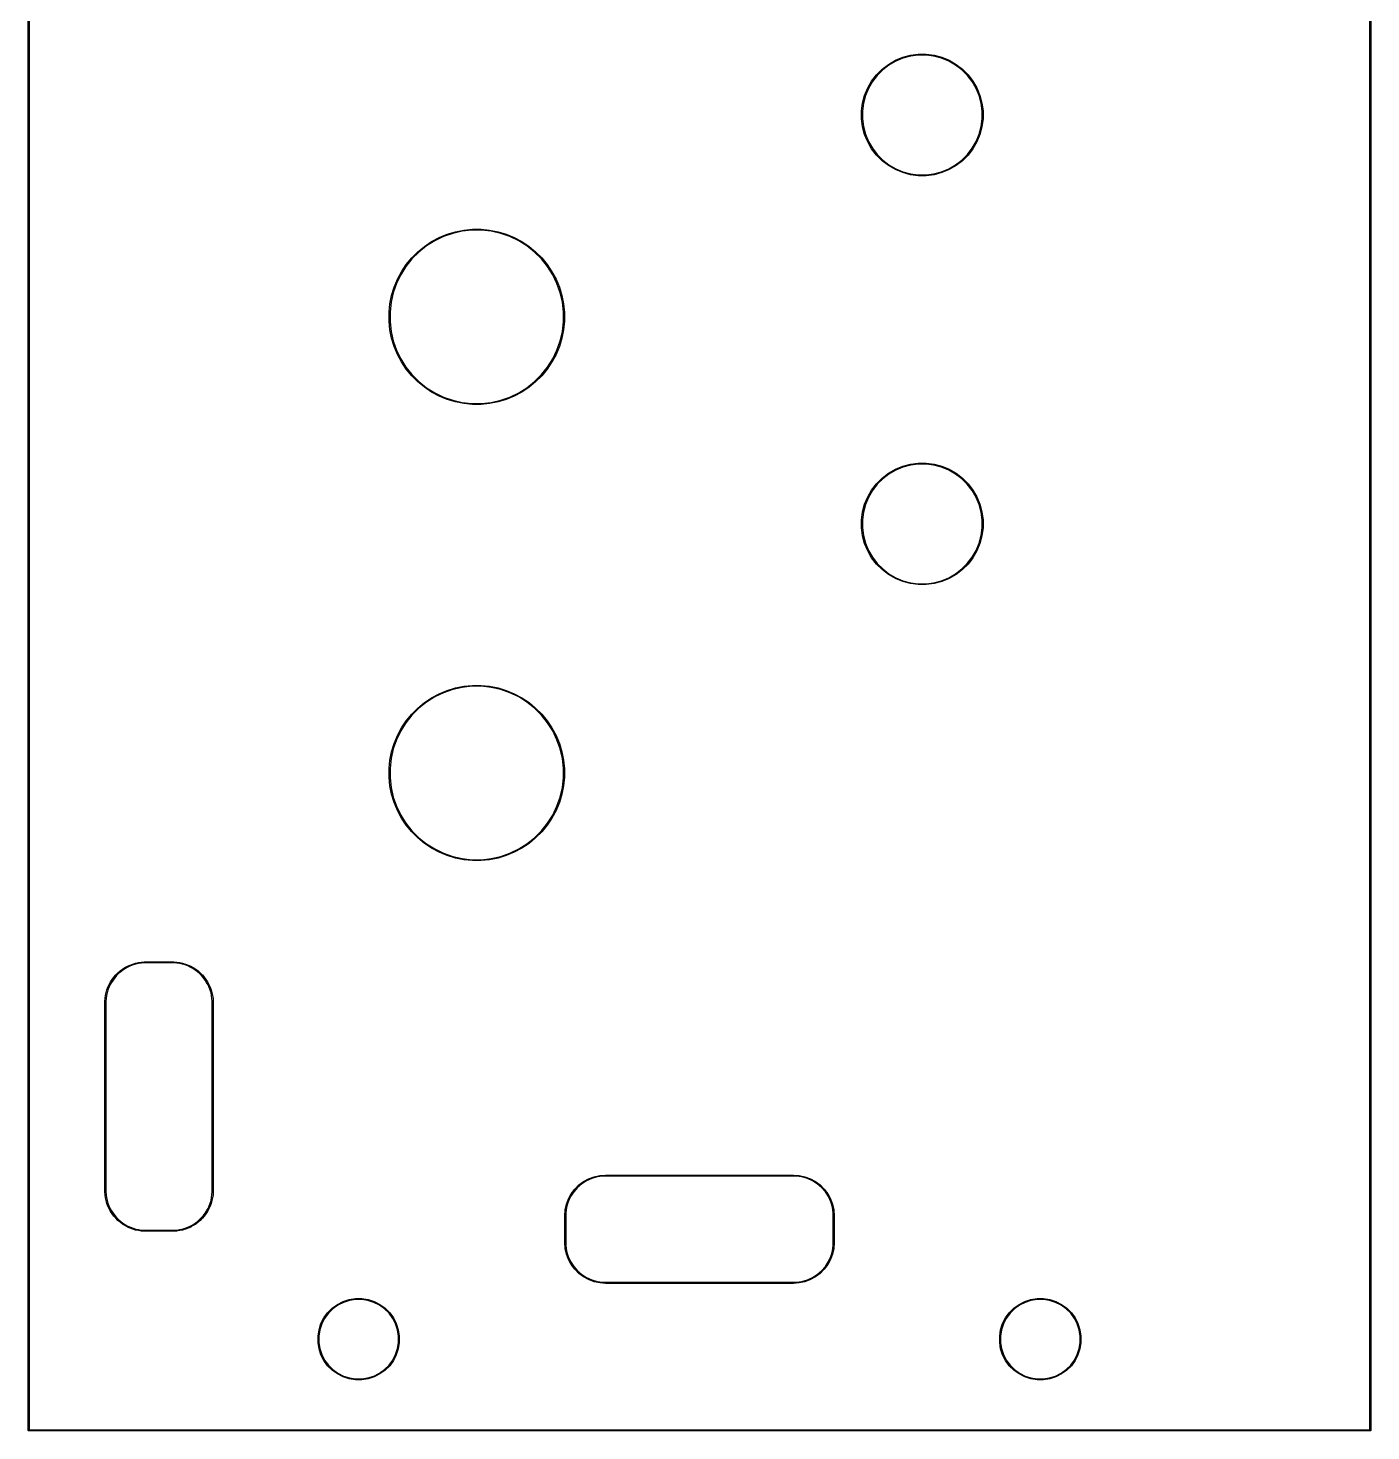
# Model space of a CAD drawing. Header units: inches. Extents: x 3.57 to 5.54, y -5.78 to -1.8.
# Drawn here: x 3.566 to 5.536, y -5.781 to -3.722 of the extents above; entities that cross this region are included whole.
import ezdxf

# ---------------------------------------------------------------- set-up
doc = ezdxf.new("R2010")
doc.units = ezdxf.units.IN
doc.header["$MEASUREMENT"] = 0
doc.layers.add('Edge.Cuts', color=254, linetype='CONTINUOUS', true_color=0xd0d2cd)

msp = doc.modelspace()

# ---------------------------------------------------------------- linework, layer by layer
at = {"layer": 'Edge.Cuts', "linetype": 'CONTINUOUS'}
for p, q in [((3.5657, -5.78), (3.5657, -1.8036)), ((3.5672, -1.8044), (3.5672, -5.7793)), ((5.5342, -5.7793), (5.5342, -1.8044)), ((5.5357, -1.8036), (5.5357, -5.78)), ((4.838, -3.7698), (4.8488, -3.7653)), ((4.8492, -3.7666), (4.8385, -3.771)), ((4.8488, -3.7653), (4.86, -3.7623)), ((4.8603, -3.7636), (4.8492, -3.7666)), ((4.86, -3.7623), (4.8716, -3.7608)), ((4.8717, -3.7621), (4.8603, -3.7636)), ((4.8716, -3.7608), (4.8833, -3.7608)), ((4.8832, -3.7621), (4.8717, -3.7621)), ((4.8946, -3.7636), (4.8832, -3.7621)), ((4.8833, -3.7608), (4.8949, -3.7623)), ((4.9058, -3.7666), (4.8946, -3.7636)), ((4.8949, -3.7623), (4.9062, -3.7653)), ((4.9164, -3.771), (4.9058, -3.7666)), ((4.9062, -3.7653), (4.917, -3.7698)), ((4.8103, -3.791), (4.8186, -3.7828)), ((4.8194, -3.7838), (4.8113, -3.7919)), ((4.8186, -3.7828), (4.8278, -3.7757)), ((4.8286, -3.7767), (4.8194, -3.7838)), ((4.8278, -3.7757), (4.838, -3.7698)), ((4.8385, -3.771), (4.8286, -3.7767)), ((4.9264, -3.7767), (4.9164, -3.771)), ((4.917, -3.7698), (4.9271, -3.7757)), ((4.9355, -3.7838), (4.9264, -3.7767)), ((4.9271, -3.7757), (4.9364, -3.7828)), ((4.9437, -3.7919), (4.9355, -3.7838)), ((4.9364, -3.7828), (4.9446, -3.791)), ((4.7974, -3.8104), (4.8032, -3.8003)), ((4.8043, -3.801), (4.7985, -3.811)), ((4.8032, -3.8003), (4.8103, -3.791)), ((4.8113, -3.7919), (4.8043, -3.801)), ((4.9507, -3.801), (4.9437, -3.7919)), ((4.9446, -3.791), (4.9518, -3.8003)), ((4.9564, -3.811), (4.9507, -3.801)), ((4.9518, -3.8003), (4.9576, -3.8104)), ((4.7899, -3.8325), (4.7929, -3.8212)), ((4.7941, -3.8216), (4.7911, -3.8328)), ((4.7929, -3.8212), (4.7974, -3.8104)), ((4.7985, -3.811), (4.7941, -3.8216)), ((4.9608, -3.8216), (4.9564, -3.811)), ((4.9576, -3.8104), (4.9621, -3.8212)), ((4.9638, -3.8328), (4.9608, -3.8216)), ((4.9621, -3.8212), (4.9651, -3.8325)), ((4.7883, -3.8441), (4.7899, -3.8325)), ((4.7883, -3.8442), (4.7883, -3.8441)), ((4.7883, -3.8558), (4.7883, -3.8442)), ((4.7911, -3.8328), (4.7896, -3.8442)), ((4.7896, -3.8442), (4.7896, -3.8557)), ((4.9653, -3.8442), (4.9638, -3.8328)), ((4.9651, -3.8325), (4.9666, -3.8441)), ((4.9653, -3.8557), (4.9653, -3.8442)), ((4.9666, -3.8441), (4.9666, -3.8558)), ((4.7899, -3.8674), (4.7883, -3.8558)), ((4.7896, -3.8557), (4.7911, -3.8671)), ((4.7929, -3.8787), (4.7899, -3.8674)), ((4.7911, -3.8671), (4.7941, -3.8782)), ((4.9608, -3.8782), (4.9638, -3.8671)), ((4.9651, -3.8674), (4.9621, -3.8787)), ((4.9638, -3.8671), (4.9653, -3.8557)), ((4.9666, -3.8558), (4.9651, -3.8674)), ((4.7974, -3.8894), (4.7929, -3.8787)), ((4.7941, -3.8782), (4.7985, -3.8889)), ((4.8032, -3.8996), (4.7974, -3.8894)), ((4.7985, -3.8889), (4.8043, -3.8988)), ((4.9507, -3.8988), (4.9564, -3.8889)), ((4.9576, -3.8894), (4.9518, -3.8996)), ((4.9564, -3.8889), (4.9608, -3.8782)), ((4.9621, -3.8787), (4.9576, -3.8894)), ((4.8103, -3.9088), (4.8032, -3.8996)), ((4.8043, -3.8988), (4.8113, -3.908)), ((4.8186, -3.9171), (4.8103, -3.9088)), ((4.8113, -3.908), (4.8194, -3.9161)), ((4.9355, -3.9161), (4.9437, -3.908)), ((4.9446, -3.9088), (4.9364, -3.9171)), ((4.9437, -3.908), (4.9507, -3.8988)), ((4.9518, -3.8996), (4.9446, -3.9088)), ((4.8278, -3.9242), (4.8186, -3.9171)), ((4.8194, -3.9161), (4.8286, -3.9231)), ((4.838, -3.9301), (4.8278, -3.9242)), ((4.8286, -3.9231), (4.8385, -3.9289)), ((4.8488, -3.9345), (4.838, -3.9301)), ((4.8385, -3.9289), (4.8492, -3.9333)), ((4.9058, -3.9333), (4.9164, -3.9289)), ((4.917, -3.9301), (4.9062, -3.9345)), ((4.9164, -3.9289), (4.9264, -3.9231)), ((4.9271, -3.9242), (4.917, -3.9301)), ((4.9264, -3.9231), (4.9355, -3.9161)), ((4.9364, -3.9171), (4.9271, -3.9242)), ((4.86, -3.9376), (4.8488, -3.9345)), ((4.8492, -3.9333), (4.8603, -3.9363)), ((4.8716, -3.9391), (4.86, -3.9376)), ((4.8603, -3.9363), (4.8717, -3.9378)), ((4.8833, -3.9391), (4.8716, -3.9391)), ((4.8717, -3.9378), (4.8832, -3.9378)), ((4.8832, -3.9378), (4.8946, -3.9363)), ((4.8949, -3.9376), (4.8833, -3.9391)), ((4.8946, -3.9363), (4.9058, -3.9333)), ((4.9062, -3.9345), (4.8949, -3.9376)), ((4.1577, -4.0358), (4.1689, -4.0298)), ((4.1751, -4.0284), (4.1623, -4.0346)), ((4.1689, -4.0298), (4.1805, -4.025)), ((4.1886, -4.0237), (4.1751, -4.0284)), ((4.1805, -4.025), (4.1926, -4.0213)), ((4.2025, -4.0205), (4.1886, -4.0237)), ((4.1926, -4.0213), (4.205, -4.0188)), ((4.2167, -4.0189), (4.2025, -4.0205)), ((4.205, -4.0188), (4.2176, -4.0176)), ((4.231, -4.0189), (4.2167, -4.0189)), ((4.2176, -4.0176), (4.2302, -4.0176)), ((4.2302, -4.0176), (4.2428, -4.0188)), ((4.2452, -4.0205), (4.231, -4.0189)), ((4.2428, -4.0188), (4.2552, -4.0213)), ((4.2592, -4.0237), (4.2452, -4.0205)), ((4.2552, -4.0213), (4.2672, -4.025)), ((4.2726, -4.0284), (4.2592, -4.0237)), ((4.2672, -4.025), (4.2789, -4.0298)), ((4.2855, -4.0346), (4.2726, -4.0284)), ((4.2789, -4.0298), (4.2901, -4.0358)), ((4.1285, -4.0597), (4.1375, -4.0508)), ((4.139, -4.0512), (4.1289, -4.0613)), ((4.1375, -4.0508), (4.1472, -4.0428)), ((4.1502, -4.0422), (4.139, -4.0512)), ((4.1472, -4.0428), (4.1577, -4.0358)), ((4.1623, -4.0346), (4.1502, -4.0422)), ((4.2976, -4.0422), (4.2855, -4.0346)), ((4.2901, -4.0358), (4.3006, -4.0428)), ((4.3088, -4.0512), (4.2976, -4.0422)), ((4.3006, -4.0428), (4.3103, -4.0508)), ((4.3189, -4.0613), (4.3088, -4.0512)), ((4.3103, -4.0508), (4.3193, -4.0597)), ((4.12, -4.0724), (4.1124, -4.0845)), ((4.1135, -4.08), (4.1205, -4.0695)), ((4.1289, -4.0613), (4.12, -4.0724)), ((4.1205, -4.0695), (4.1285, -4.0597)), ((4.3278, -4.0724), (4.3189, -4.0613)), ((4.3193, -4.0597), (4.3273, -4.0695)), ((4.3273, -4.0695), (4.3343, -4.08)), ((4.3354, -4.0845), (4.3278, -4.0724)), ((4.1027, -4.1028), (4.1075, -4.0911)), ((4.1124, -4.0845), (4.1062, -4.0974)), ((4.1075, -4.0911), (4.1135, -4.08)), ((4.3343, -4.08), (4.3402, -4.0911)), ((4.3416, -4.0974), (4.3354, -4.0845)), ((4.3402, -4.0911), (4.3451, -4.1028)), ((4.0966, -4.1273), (4.099, -4.1149)), ((4.1015, -4.1109), (4.0983, -4.1248)), ((4.099, -4.1149), (4.1027, -4.1028)), ((4.1062, -4.0974), (4.1015, -4.1109)), ((4.3463, -4.1109), (4.3416, -4.0974)), ((4.3451, -4.1028), (4.3487, -4.1149)), ((4.3495, -4.1248), (4.3463, -4.1109)), ((4.3487, -4.1149), (4.3512, -4.1273)), ((4.0954, -4.139), (4.0966, -4.1273)), ((4.0983, -4.1248), (4.0967, -4.139)), ((4.3511, -4.139), (4.3495, -4.1248)), ((4.3512, -4.1273), (4.3524, -4.1398)), ((4.0953, -4.1398), (4.0954, -4.139)), ((4.0953, -4.1525), (4.0953, -4.1398)), ((4.0966, -4.165), (4.0953, -4.1525)), ((4.0967, -4.139), (4.0967, -4.1533)), ((4.0967, -4.1533), (4.0983, -4.1675)), ((4.3495, -4.1675), (4.3511, -4.1533)), ((4.3511, -4.1533), (4.3511, -4.139)), ((4.3524, -4.1525), (4.3512, -4.165)), ((4.3524, -4.1398), (4.3524, -4.1525)), ((4.099, -4.1774), (4.0966, -4.165)), ((4.0983, -4.1675), (4.1015, -4.1814)), ((4.1027, -4.1895), (4.099, -4.1774)), ((4.3487, -4.1774), (4.3451, -4.1895)), ((4.3463, -4.1814), (4.3495, -4.1675)), ((4.3512, -4.165), (4.3487, -4.1774)), ((4.1015, -4.1814), (4.1062, -4.1949)), ((4.1075, -4.2012), (4.1027, -4.1895)), ((4.1062, -4.1949), (4.1124, -4.2078)), ((4.3354, -4.2078), (4.3416, -4.1949)), ((4.3451, -4.1895), (4.3402, -4.2012)), ((4.3416, -4.1949), (4.3463, -4.1814)), ((4.1135, -4.2123), (4.1075, -4.2012)), ((4.1124, -4.2078), (4.12, -4.2199)), ((4.1205, -4.2228), (4.1135, -4.2123)), ((4.3343, -4.2123), (4.3273, -4.2228)), ((4.3278, -4.2199), (4.3354, -4.2078)), ((4.3402, -4.2012), (4.3343, -4.2123)), ((4.12, -4.2199), (4.1289, -4.231)), ((4.1285, -4.2326), (4.1205, -4.2228)), ((4.1375, -4.2415), (4.1285, -4.2326)), ((4.1289, -4.231), (4.139, -4.2411)), ((4.3088, -4.2411), (4.3189, -4.231)), ((4.3193, -4.2326), (4.3103, -4.2415)), ((4.3189, -4.231), (4.3278, -4.2199)), ((4.3273, -4.2228), (4.3193, -4.2326)), ((4.1472, -4.2495), (4.1375, -4.2415)), ((4.139, -4.2411), (4.1502, -4.2501)), ((4.1577, -4.2565), (4.1472, -4.2495)), ((4.1502, -4.2501), (4.1623, -4.2577)), ((4.1689, -4.2625), (4.1577, -4.2565)), ((4.1623, -4.2577), (4.1751, -4.2639)), ((4.2726, -4.2639), (4.2855, -4.2577)), ((4.2901, -4.2565), (4.2789, -4.2625)), ((4.2855, -4.2577), (4.2976, -4.2501)), ((4.3006, -4.2495), (4.2901, -4.2565)), ((4.2976, -4.2501), (4.3088, -4.2411)), ((4.3103, -4.2415), (4.3006, -4.2495)), ((4.1805, -4.2673), (4.1689, -4.2625)), ((4.1751, -4.2639), (4.1886, -4.2686)), ((4.1926, -4.271), (4.1805, -4.2673)), ((4.1886, -4.2686), (4.2025, -4.2718)), ((4.205, -4.2735), (4.1926, -4.271)), ((4.2025, -4.2718), (4.2167, -4.2734)), ((4.2176, -4.2747), (4.205, -4.2735)), ((4.2167, -4.2734), (4.231, -4.2734)), ((4.2302, -4.2747), (4.2176, -4.2747)), ((4.2428, -4.2735), (4.2302, -4.2747)), ((4.231, -4.2734), (4.2452, -4.2718)), ((4.2552, -4.271), (4.2428, -4.2735)), ((4.2452, -4.2718), (4.2592, -4.2686)), ((4.2672, -4.2673), (4.2552, -4.271)), ((4.2592, -4.2686), (4.2726, -4.2639)), ((4.2789, -4.2625), (4.2672, -4.2673)), ((4.8488, -4.3654), (4.86, -4.3623)), ((4.86, -4.3623), (4.8716, -4.3608)), ((4.8717, -4.3621), (4.8603, -4.3636)), ((4.8716, -4.3608), (4.8833, -4.3608)), ((4.8832, -4.3621), (4.8717, -4.3621)), ((4.8946, -4.3636), (4.8832, -4.3621)), ((4.8833, -4.3608), (4.8949, -4.3623)), ((4.8949, -4.3623), (4.9062, -4.3654)), ((4.8103, -4.391), (4.8186, -4.3828)), ((4.8194, -4.3838), (4.8113, -4.3919)), ((4.8186, -4.3828), (4.8278, -4.3757)), ((4.8286, -4.3768), (4.8194, -4.3838)), ((4.8278, -4.3757), (4.838, -4.3698)), ((4.8385, -4.371), (4.8286, -4.3768)), ((4.838, -4.3698), (4.8488, -4.3654)), ((4.8492, -4.3666), (4.8385, -4.371)), ((4.8603, -4.3636), (4.8492, -4.3666)), ((4.9058, -4.3666), (4.8946, -4.3636)), ((4.9164, -4.371), (4.9058, -4.3666)), ((4.9062, -4.3654), (4.917, -4.3698)), ((4.9264, -4.3768), (4.9164, -4.371)), ((4.917, -4.3698), (4.9271, -4.3757)), ((4.9355, -4.3838), (4.9264, -4.3768)), ((4.9271, -4.3757), (4.9364, -4.3828)), ((4.9436, -4.3919), (4.9355, -4.3838)), ((4.9364, -4.3828), (4.9446, -4.391)), ((4.7974, -4.4104), (4.8032, -4.4003)), ((4.8043, -4.401), (4.7985, -4.411)), ((4.8032, -4.4003), (4.8103, -4.391)), ((4.8113, -4.3919), (4.8043, -4.401)), ((4.9507, -4.401), (4.9436, -4.3919)), ((4.9446, -4.391), (4.9517, -4.4003)), ((4.9564, -4.411), (4.9507, -4.401)), ((4.9517, -4.4003), (4.9576, -4.4104)), ((4.7899, -4.4325), (4.7929, -4.4212)), ((4.7941, -4.4217), (4.7911, -4.4328)), ((4.7929, -4.4212), (4.7974, -4.4104)), ((4.7985, -4.411), (4.7941, -4.4217)), ((4.9608, -4.4217), (4.9564, -4.411)), ((4.9576, -4.4104), (4.9621, -4.4212)), ((4.9638, -4.4328), (4.9608, -4.4217)), ((4.9621, -4.4212), (4.9651, -4.4325)), ((4.7883, -4.4441), (4.7899, -4.4325)), ((4.7883, -4.4442), (4.7883, -4.4441)), ((4.7883, -4.4558), (4.7883, -4.4442)), ((4.7911, -4.4328), (4.7896, -4.4442)), ((4.7896, -4.4442), (4.7896, -4.4557)), ((4.9653, -4.4442), (4.9638, -4.4328)), ((4.9651, -4.4325), (4.9666, -4.4441)), ((4.9653, -4.4557), (4.9653, -4.4442)), ((4.9666, -4.4441), (4.9666, -4.4558)), ((4.7899, -4.4674), (4.7883, -4.4558)), ((4.7896, -4.4557), (4.7911, -4.4671)), ((4.9638, -4.4671), (4.9653, -4.4557)), ((4.9666, -4.4558), (4.9651, -4.4674)), ((4.7929, -4.4787), (4.7899, -4.4674)), ((4.7911, -4.4671), (4.7941, -4.4782)), ((4.7974, -4.4895), (4.7929, -4.4787)), ((4.7941, -4.4782), (4.7985, -4.4889)), ((4.9564, -4.4889), (4.9608, -4.4782)), ((4.9621, -4.4787), (4.9576, -4.4895)), ((4.9608, -4.4782), (4.9638, -4.4671)), ((4.9651, -4.4674), (4.9621, -4.4787)), ((4.8032, -4.4996), (4.7974, -4.4895)), ((4.7985, -4.4889), (4.8043, -4.4988)), ((4.8103, -4.5088), (4.8032, -4.4996)), ((4.8043, -4.4988), (4.8113, -4.508)), ((4.9436, -4.508), (4.9507, -4.4988)), ((4.9517, -4.4996), (4.9446, -4.5088)), ((4.9507, -4.4988), (4.9564, -4.4889)), ((4.9576, -4.4895), (4.9517, -4.4996)), ((4.8186, -4.5171), (4.8103, -4.5088)), ((4.8113, -4.508), (4.8194, -4.5161)), ((4.8278, -4.5242), (4.8186, -4.5171)), ((4.8194, -4.5161), (4.8286, -4.5231)), ((4.838, -4.5301), (4.8278, -4.5242)), ((4.8286, -4.5231), (4.8385, -4.5289)), ((4.9164, -4.5289), (4.9264, -4.5231)), ((4.9271, -4.5242), (4.917, -4.5301)), ((4.9264, -4.5231), (4.9355, -4.5161)), ((4.9364, -4.5171), (4.9271, -4.5242)), ((4.9355, -4.5161), (4.9436, -4.508)), ((4.9446, -4.5088), (4.9364, -4.5171)), ((4.8488, -4.5345), (4.838, -4.5301)), ((4.8385, -4.5289), (4.8492, -4.5333)), ((4.86, -4.5376), (4.8488, -4.5345)), ((4.8492, -4.5333), (4.8603, -4.5363)), ((4.8716, -4.5391), (4.86, -4.5376)), ((4.8603, -4.5363), (4.8717, -4.5378)), ((4.8833, -4.5391), (4.8716, -4.5391)), ((4.8717, -4.5378), (4.8832, -4.5378)), ((4.8832, -4.5378), (4.8946, -4.5363)), ((4.8949, -4.5376), (4.8833, -4.5391)), ((4.8946, -4.5363), (4.9058, -4.5333)), ((4.9062, -4.5345), (4.8949, -4.5376)), ((4.9058, -4.5333), (4.9164, -4.5289)), ((4.917, -4.5301), (4.9062, -4.5345)), ((4.1805, -4.6943), (4.1926, -4.6906)), ((4.2025, -4.6898), (4.1886, -4.693)), ((4.1926, -4.6906), (4.205, -4.6881)), ((4.2167, -4.6882), (4.2025, -4.6898)), ((4.205, -4.6881), (4.2176, -4.6869)), ((4.231, -4.6882), (4.2167, -4.6882)), ((4.2176, -4.6869), (4.2302, -4.6869)), ((4.2302, -4.6869), (4.2428, -4.6881)), ((4.2452, -4.6898), (4.231, -4.6882)), ((4.2428, -4.6881), (4.2552, -4.6906)), ((4.2592, -4.693), (4.2452, -4.6898)), ((4.2552, -4.6906), (4.2672, -4.6943)), ((4.1375, -4.7201), (4.1472, -4.7121)), ((4.1502, -4.7115), (4.139, -4.7204)), ((4.1472, -4.7121), (4.1577, -4.705)), ((4.1623, -4.7039), (4.1502, -4.7115)), ((4.1577, -4.705), (4.1689, -4.6991)), ((4.1751, -4.6977), (4.1623, -4.7039)), ((4.1689, -4.6991), (4.1805, -4.6943)), ((4.1886, -4.693), (4.1751, -4.6977)), ((4.2726, -4.6977), (4.2592, -4.693)), ((4.2672, -4.6943), (4.2789, -4.6991)), ((4.2855, -4.7039), (4.2726, -4.6977)), ((4.2789, -4.6991), (4.2901, -4.705)), ((4.2976, -4.7115), (4.2855, -4.7039)), ((4.2901, -4.705), (4.3006, -4.7121)), ((4.3088, -4.7204), (4.2976, -4.7115)), ((4.3006, -4.7121), (4.3103, -4.7201)), ((4.1289, -4.7305), (4.12, -4.7417)), ((4.1205, -4.7388), (4.1285, -4.729)), ((4.1285, -4.729), (4.1375, -4.7201)), ((4.139, -4.7204), (4.1289, -4.7305)), ((4.3189, -4.7305), (4.3088, -4.7204)), ((4.3103, -4.7201), (4.3193, -4.729)), ((4.3278, -4.7417), (4.3189, -4.7305)), ((4.3193, -4.729), (4.3273, -4.7388)), ((4.1124, -4.7538), (4.1062, -4.7667)), ((4.1075, -4.7604), (4.1135, -4.7493)), ((4.12, -4.7417), (4.1124, -4.7538)), ((4.1135, -4.7493), (4.1205, -4.7388)), ((4.3273, -4.7388), (4.3343, -4.7493)), ((4.3354, -4.7538), (4.3278, -4.7417)), ((4.3343, -4.7493), (4.3402, -4.7604)), ((4.3416, -4.7667), (4.3354, -4.7538)), ((4.099, -4.7842), (4.1027, -4.7721)), ((4.1062, -4.7667), (4.1015, -4.7802)), ((4.1027, -4.7721), (4.1075, -4.7604)), ((4.3402, -4.7604), (4.3451, -4.7721)), ((4.3463, -4.7802), (4.3416, -4.7667)), ((4.3451, -4.7721), (4.3487, -4.7842)), ((4.0966, -4.7966), (4.099, -4.7842)), ((4.0983, -4.7941), (4.0967, -4.8083)), ((4.1015, -4.7802), (4.0983, -4.7941)), ((4.3495, -4.7941), (4.3463, -4.7802)), ((4.3487, -4.7842), (4.3512, -4.7966)), ((4.3511, -4.8083), (4.3495, -4.7941)), ((4.0953, -4.8091), (4.0954, -4.8083)), ((4.0953, -4.8218), (4.0953, -4.8091)), ((4.0954, -4.8083), (4.0966, -4.7966)), ((4.0967, -4.8083), (4.0967, -4.8226)), ((4.3511, -4.8226), (4.3511, -4.8083)), ((4.3512, -4.7966), (4.3524, -4.8091)), ((4.3524, -4.8091), (4.3524, -4.8218)), ((4.0966, -4.8343), (4.0953, -4.8218)), ((4.099, -4.8467), (4.0966, -4.8343)), ((4.0967, -4.8226), (4.0983, -4.8368)), ((4.0983, -4.8368), (4.1015, -4.8507)), ((4.3463, -4.8507), (4.3495, -4.8368)), ((4.3512, -4.8343), (4.3487, -4.8467)), ((4.3495, -4.8368), (4.3511, -4.8226)), ((4.3524, -4.8218), (4.3512, -4.8343)), ((4.1027, -4.8588), (4.099, -4.8467)), ((4.1015, -4.8507), (4.1062, -4.8642)), ((4.3416, -4.8642), (4.3463, -4.8507)), ((4.3487, -4.8467), (4.3451, -4.8588)), ((4.1075, -4.8705), (4.1027, -4.8588)), ((4.1062, -4.8642), (4.1124, -4.8771)), ((4.1135, -4.8816), (4.1075, -4.8705)), ((4.1124, -4.8771), (4.12, -4.8892)), ((4.3278, -4.8892), (4.3354, -4.8771)), ((4.3402, -4.8705), (4.3343, -4.8816)), ((4.3354, -4.8771), (4.3416, -4.8642)), ((4.3451, -4.8588), (4.3402, -4.8705)), ((4.1205, -4.8921), (4.1135, -4.8816)), ((4.12, -4.8892), (4.1289, -4.9003)), ((4.1285, -4.9019), (4.1205, -4.8921)), ((4.3189, -4.9003), (4.3278, -4.8892)), ((4.3273, -4.8921), (4.3193, -4.9019)), ((4.3343, -4.8816), (4.3273, -4.8921)), ((4.1375, -4.9108), (4.1285, -4.9019)), ((4.1289, -4.9003), (4.139, -4.9104)), ((4.1472, -4.9188), (4.1375, -4.9108)), ((4.139, -4.9104), (4.1502, -4.9193)), ((4.1577, -4.9258), (4.1472, -4.9188)), ((4.3006, -4.9188), (4.2901, -4.9258)), ((4.2976, -4.9193), (4.3088, -4.9104)), ((4.3103, -4.9108), (4.3006, -4.9188)), ((4.3088, -4.9104), (4.3189, -4.9003)), ((4.3193, -4.9019), (4.3103, -4.9108)), ((4.1502, -4.9193), (4.1623, -4.9269)), ((4.1689, -4.9318), (4.1577, -4.9258)), ((4.1623, -4.9269), (4.1751, -4.9331)), ((4.1805, -4.9366), (4.1689, -4.9318)), ((4.1751, -4.9331), (4.1886, -4.9379)), ((4.1926, -4.9403), (4.1805, -4.9366)), ((4.1886, -4.9379), (4.2025, -4.941)), ((4.2452, -4.941), (4.2592, -4.9379)), ((4.2672, -4.9366), (4.2552, -4.9403)), ((4.2592, -4.9379), (4.2726, -4.9331)), ((4.2789, -4.9318), (4.2672, -4.9366)), ((4.2726, -4.9331), (4.2855, -4.9269)), ((4.2901, -4.9258), (4.2789, -4.9318)), ((4.2855, -4.9269), (4.2976, -4.9193)), ((4.205, -4.9427), (4.1926, -4.9403)), ((4.2025, -4.941), (4.2167, -4.9426)), ((4.2176, -4.944), (4.205, -4.9427)), ((4.2167, -4.9426), (4.231, -4.9426)), ((4.2302, -4.944), (4.2176, -4.944)), ((4.2428, -4.9427), (4.2302, -4.944)), ((4.231, -4.9426), (4.2452, -4.941)), ((4.2552, -4.9403), (4.2428, -4.9427)), ((3.7007, -5.1059), (3.704, -5.1033)), ((3.7049, -5.1045), (3.7016, -5.107)), ((3.704, -5.1033), (3.7041, -5.1033)), ((3.7041, -5.1033), (3.7076, -5.101)), ((3.7041, -5.1033), (3.7041, -5.1033)), ((3.7084, -5.1023), (3.7049, -5.1045)), ((3.7076, -5.101), (3.7077, -5.101)), ((3.7077, -5.101), (3.7114, -5.099)), ((3.7077, -5.101), (3.7077, -5.101)), ((3.7121, -5.1003), (3.7084, -5.1023)), ((3.7114, -5.0989), (3.7153, -5.0972)), ((3.7114, -5.099), (3.7114, -5.0989)), ((3.7114, -5.099), (3.7114, -5.099)), ((3.7159, -5.0986), (3.7121, -5.1003)), ((3.7153, -5.0972), (3.7193, -5.0957)), ((3.7153, -5.0972), (3.7153, -5.0972)), ((3.7153, -5.0972), (3.7153, -5.0972)), ((3.7198, -5.0971), (3.7159, -5.0986)), ((3.7193, -5.0957), (3.7234, -5.0945)), ((3.7193, -5.0957), (3.7193, -5.0957)), ((3.7193, -5.0957), (3.7193, -5.0957)), ((3.7238, -5.0959), (3.7198, -5.0971)), ((3.7234, -5.0945), (3.7275, -5.0936)), ((3.7234, -5.0945), (3.7234, -5.0945)), ((3.7234, -5.0945), (3.7234, -5.0945)), ((3.7278, -5.0951), (3.7238, -5.0959)), ((3.7275, -5.0936), (3.7276, -5.0936)), ((3.7276, -5.0936), (3.7318, -5.093)), ((3.7276, -5.0936), (3.7276, -5.0936)), ((3.732, -5.0945), (3.7278, -5.0951)), ((3.7318, -5.093), (3.736, -5.0927)), ((3.7318, -5.093), (3.7318, -5.093)), ((3.7318, -5.093), (3.7318, -5.093)), ((3.7361, -5.0942), (3.732, -5.0945)), ((3.736, -5.0927), (3.7361, -5.0927)), ((3.7361, -5.0927), (3.7361, -5.0927)), ((3.7361, -5.0927), (3.7382, -5.0927)), ((3.7382, -5.0942), (3.7361, -5.0942)), ((3.7382, -5.0927), (3.7382, -5.0927)), ((3.7382, -5.0927), (3.7382, -5.0927)), ((3.7382, -5.0927), (3.7776, -5.0927)), ((3.7776, -5.0942), (3.7382, -5.0942)), ((3.7776, -5.0927), (3.7776, -5.0927)), ((3.7776, -5.0927), (3.7797, -5.0927)), ((3.7776, -5.0927), (3.7776, -5.0927)), ((3.7796, -5.0942), (3.7776, -5.0942)), ((3.7838, -5.0945), (3.7796, -5.0942)), ((3.7797, -5.0927), (3.7797, -5.0927)), ((3.7797, -5.0927), (3.7797, -5.0927)), ((3.7797, -5.0927), (3.7839, -5.093)), ((3.7879, -5.0951), (3.7838, -5.0945)), ((3.7839, -5.093), (3.784, -5.093)), ((3.784, -5.093), (3.784, -5.093)), ((3.784, -5.093), (3.7882, -5.0936)), ((3.792, -5.0959), (3.7879, -5.0951)), ((3.7882, -5.0936), (3.7882, -5.0936)), ((3.7882, -5.0936), (3.7882, -5.0936)), ((3.7882, -5.0936), (3.7923, -5.0945)), ((3.796, -5.0971), (3.792, -5.0959)), ((3.7923, -5.0945), (3.7924, -5.0945)), ((3.7924, -5.0945), (3.7924, -5.0945)), ((3.7924, -5.0945), (3.7964, -5.0957)), ((3.7999, -5.0986), (3.796, -5.0971)), ((3.7964, -5.0957), (3.7964, -5.0957)), ((3.7964, -5.0957), (3.7965, -5.0957)), ((3.7965, -5.0957), (3.8004, -5.0972)), ((3.8037, -5.1003), (3.7999, -5.0986)), ((3.8004, -5.0972), (3.8005, -5.0972)), ((3.8005, -5.0972), (3.8005, -5.0972)), ((3.8005, -5.0972), (3.8043, -5.0989)), ((3.8073, -5.1023), (3.8037, -5.1003)), ((3.8043, -5.0989), (3.8043, -5.099)), ((3.8043, -5.099), (3.8044, -5.099)), ((3.8044, -5.099), (3.8081, -5.101)), ((3.8108, -5.1045), (3.8073, -5.1023)), ((3.8081, -5.101), (3.8081, -5.101)), ((3.8081, -5.101), (3.8081, -5.101)), ((3.8081, -5.101), (3.8117, -5.1033)), ((3.8142, -5.107), (3.8108, -5.1045)), ((3.8117, -5.1033), (3.8117, -5.1033)), ((3.8117, -5.1033), (3.8117, -5.1033)), ((3.8117, -5.1033), (3.8151, -5.1059)), ((3.6847, -5.1257), (3.6867, -5.122)), ((3.688, -5.1227), (3.686, -5.1263)), ((3.6867, -5.122), (3.6867, -5.1219)), ((3.6867, -5.1219), (3.6868, -5.1219)), ((3.6868, -5.1219), (3.689, -5.1184)), ((3.6903, -5.1192), (3.688, -5.1227)), ((3.689, -5.1184), (3.6891, -5.1183)), ((3.6891, -5.1183), (3.6916, -5.1149)), ((3.6891, -5.1183), (3.6891, -5.1183)), ((3.6928, -5.1159), (3.6903, -5.1192)), ((3.6916, -5.1149), (3.6944, -5.1117)), ((3.6916, -5.1149), (3.6916, -5.1149)), ((3.6916, -5.1149), (3.6916, -5.1149)), ((3.6955, -5.1127), (3.6928, -5.1159)), ((3.6944, -5.1117), (3.6974, -5.1087)), ((3.6944, -5.1117), (3.6944, -5.1117)), ((3.6944, -5.1117), (3.6944, -5.1117)), ((3.6984, -5.1098), (3.6955, -5.1127)), ((3.6974, -5.1087), (3.7006, -5.1059)), ((3.6974, -5.1087), (3.6974, -5.1087)), ((3.6974, -5.1087), (3.6974, -5.1087)), ((3.7016, -5.107), (3.6984, -5.1098)), ((3.7006, -5.1059), (3.7007, -5.1059)), ((3.7007, -5.1059), (3.7007, -5.1059)), ((3.8173, -5.1098), (3.8142, -5.107)), ((3.8151, -5.1059), (3.8151, -5.1059)), ((3.8151, -5.1059), (3.8151, -5.1059)), ((3.8151, -5.1059), (3.8183, -5.1087)), ((3.8202, -5.1127), (3.8173, -5.1098)), ((3.8183, -5.1087), (3.8183, -5.1087)), ((3.8183, -5.1087), (3.8183, -5.1087)), ((3.8183, -5.1087), (3.8213, -5.1117)), ((3.823, -5.1159), (3.8202, -5.1127)), ((3.8213, -5.1117), (3.8213, -5.1117)), ((3.8213, -5.1117), (3.8214, -5.1117)), ((3.8214, -5.1117), (3.8241, -5.1149)), ((3.8255, -5.1192), (3.823, -5.1159)), ((3.8241, -5.1149), (3.8241, -5.1149)), ((3.8241, -5.1149), (3.8242, -5.1149)), ((3.8242, -5.1149), (3.8267, -5.1183)), ((3.8277, -5.1227), (3.8255, -5.1192)), ((3.8267, -5.1183), (3.8267, -5.1183)), ((3.8267, -5.1183), (3.8267, -5.1184)), ((3.8267, -5.1184), (3.829, -5.1219)), ((3.8297, -5.1263), (3.8277, -5.1227)), ((3.829, -5.1219), (3.829, -5.1219)), ((3.829, -5.1219), (3.829, -5.122)), ((3.829, -5.122), (3.831, -5.1257)), ((3.6787, -5.146), (3.6793, -5.1419)), ((3.6793, -5.1418), (3.6802, -5.1377)), ((3.6793, -5.1419), (3.6793, -5.1418)), ((3.6793, -5.1418), (3.6793, -5.1418)), ((3.6802, -5.1376), (3.6814, -5.1336)), ((3.6802, -5.1377), (3.6802, -5.1376)), ((3.6802, -5.1377), (3.6802, -5.1377)), ((3.6808, -5.1421), (3.6802, -5.1462)), ((3.6817, -5.138), (3.6808, -5.1421)), ((3.6814, -5.1335), (3.6829, -5.1296)), ((3.6814, -5.1336), (3.6814, -5.1335)), ((3.6814, -5.1336), (3.6814, -5.1336)), ((3.6828, -5.134), (3.6817, -5.138)), ((3.6843, -5.1301), (3.6828, -5.134)), ((3.6829, -5.1295), (3.6847, -5.1257)), ((3.6829, -5.1296), (3.6829, -5.1295)), ((3.6829, -5.1296), (3.6829, -5.1296)), ((3.686, -5.1263), (3.6843, -5.1301)), ((3.6847, -5.1257), (3.6847, -5.1257)), ((3.6847, -5.1257), (3.6847, -5.1257)), ((3.8314, -5.1301), (3.8297, -5.1263)), ((3.831, -5.1257), (3.8311, -5.1257)), ((3.8311, -5.1257), (3.8311, -5.1257)), ((3.8311, -5.1257), (3.8328, -5.1295)), ((3.8329, -5.134), (3.8314, -5.1301)), ((3.8328, -5.1295), (3.8328, -5.1296)), ((3.8328, -5.1296), (3.8328, -5.1296)), ((3.8328, -5.1296), (3.8343, -5.1335)), ((3.8341, -5.138), (3.8329, -5.134)), ((3.835, -5.1421), (3.8341, -5.138)), ((3.8343, -5.1335), (3.8343, -5.1336)), ((3.8343, -5.1336), (3.8343, -5.1336)), ((3.8343, -5.1336), (3.8355, -5.1376)), ((3.8355, -5.1462), (3.835, -5.1421)), ((3.8355, -5.1376), (3.8355, -5.1377)), ((3.8355, -5.1377), (3.8355, -5.1377)), ((3.8355, -5.1377), (3.8364, -5.1418)), ((3.8364, -5.1418), (3.8364, -5.1418)), ((3.8364, -5.1418), (3.8364, -5.1419)), ((3.8364, -5.1419), (3.837, -5.146)), ((3.6784, -5.1503), (3.6787, -5.1461)), ((3.6784, -5.1524), (3.6784, -5.1503)), ((3.6784, -5.1503), (3.6784, -5.1503)), ((3.6784, -5.1503), (3.6784, -5.1503)), ((3.6784, -5.1525), (3.6784, -5.1524)), ((3.6784, -5.428), (3.6784, -5.1525)), ((3.6784, -5.1525), (3.6784, -5.1525)), ((3.6787, -5.1461), (3.6787, -5.146)), ((3.6787, -5.1461), (3.6787, -5.1461)), ((3.6802, -5.1462), (3.6799, -5.1504)), ((3.6799, -5.1504), (3.6799, -5.1525)), ((3.6799, -5.1525), (3.6799, -5.428)), ((3.8358, -5.1504), (3.8355, -5.1462)), ((3.8359, -5.1525), (3.8358, -5.1504)), ((3.8359, -5.428), (3.8359, -5.1525)), ((3.837, -5.146), (3.837, -5.1461)), ((3.837, -5.1461), (3.837, -5.1461)), ((3.837, -5.1461), (3.8373, -5.1503)), ((3.8373, -5.1503), (3.8373, -5.1503)), ((3.8373, -5.1503), (3.8373, -5.1503)), ((3.8373, -5.1503), (3.8374, -5.1524)), ((3.8374, -5.1524), (3.8374, -5.1525)), ((3.8374, -5.1525), (3.8374, -5.1525)), ((3.8374, -5.1525), (3.8374, -5.428)), ((4.3806, -5.4147), (4.388, -5.4107)), ((4.3925, -5.4103), (4.3849, -5.4138)), ((4.388, -5.4107), (4.396, -5.4077)), ((4.4005, -5.4079), (4.3925, -5.4103)), ((4.396, -5.4077), (4.4044, -5.4059)), ((4.4087, -5.4068), (4.4005, -5.4079)), ((4.4044, -5.4059), (4.4129, -5.4053)), ((4.4129, -5.4068), (4.4087, -5.4068)), ((4.4129, -5.4053), (4.6885, -5.4053)), ((4.6885, -5.4068), (4.4129, -5.4068)), ((4.6885, -5.4053), (4.697, -5.4059)), ((4.6927, -5.4068), (4.6885, -5.4068)), ((4.7009, -5.4079), (4.6927, -5.4068)), ((4.697, -5.4059), (4.7053, -5.4077)), ((4.7089, -5.4103), (4.7009, -5.4079)), ((4.7053, -5.4077), (4.7133, -5.4107)), ((4.7165, -5.4138), (4.7089, -5.4103)), ((4.7133, -5.4107), (4.7208, -5.4147)), ((3.6784, -5.4281), (3.6784, -5.428)), ((3.6784, -5.428), (3.6784, -5.428)), ((3.6784, -5.4302), (3.6784, -5.4281)), ((3.6787, -5.4344), (3.6784, -5.4302)), ((3.6784, -5.4302), (3.6784, -5.4302)), ((3.6784, -5.4302), (3.6784, -5.4302)), ((3.6799, -5.428), (3.6799, -5.4301)), ((3.6799, -5.4301), (3.6802, -5.4343)), ((3.8355, -5.4343), (3.8358, -5.4301)), ((3.8358, -5.4301), (3.8359, -5.428)), ((3.8373, -5.4302), (3.837, -5.4344)), ((3.8374, -5.4281), (3.8373, -5.4302)), ((3.8373, -5.4302), (3.8373, -5.4302)), ((3.8373, -5.4302), (3.8373, -5.4302)), ((3.8374, -5.428), (3.8374, -5.428)), ((3.8374, -5.428), (3.8374, -5.4281)), ((4.3585, -5.4402), (4.3626, -5.4327)), ((4.3661, -5.43), (4.3616, -5.437)), ((4.3626, -5.4327), (4.3677, -5.4259)), ((4.3716, -5.4237), (4.3661, -5.43)), ((4.3677, -5.4259), (4.3737, -5.4199)), ((4.3779, -5.4183), (4.3716, -5.4237)), ((4.3737, -5.4199), (4.3806, -5.4147)), ((4.3849, -5.4138), (4.3779, -5.4183)), ((4.7235, -5.4183), (4.7165, -5.4138)), ((4.7208, -5.4147), (4.7276, -5.4199)), ((4.7298, -5.4237), (4.7235, -5.4183)), ((4.7276, -5.4199), (4.7337, -5.4259)), ((4.7353, -5.43), (4.7298, -5.4237)), ((4.7337, -5.4259), (4.7388, -5.4327)), ((4.7398, -5.437), (4.7353, -5.43)), ((4.7388, -5.4327), (4.7429, -5.4402)), ((3.6787, -5.4345), (3.6787, -5.4344)), ((3.6787, -5.4344), (3.6787, -5.4344)), ((3.6793, -5.4386), (3.6787, -5.4345)), ((3.6793, -5.4387), (3.6793, -5.4386)), ((3.6802, -5.4428), (3.6793, -5.4387)), ((3.6793, -5.4387), (3.6793, -5.4387)), ((3.6802, -5.4343), (3.6808, -5.4384)), ((3.6802, -5.4429), (3.6802, -5.4428)), ((3.6802, -5.4428), (3.6802, -5.4428)), ((3.6814, -5.4469), (3.6802, -5.4429)), ((3.6808, -5.4384), (3.6817, -5.4425)), ((3.6814, -5.447), (3.6814, -5.4469)), ((3.6814, -5.4469), (3.6814, -5.4469)), ((3.6829, -5.4509), (3.6814, -5.447)), ((3.6817, -5.4425), (3.6828, -5.4465)), ((3.6828, -5.4465), (3.6843, -5.4504)), ((3.6829, -5.451), (3.6829, -5.4509)), ((3.6829, -5.4509), (3.6829, -5.4509)), ((3.6847, -5.4548), (3.6829, -5.451)), ((3.6843, -5.4504), (3.686, -5.4542)), ((3.686, -5.4542), (3.688, -5.4578)), ((3.8277, -5.4578), (3.8297, -5.4542)), ((3.8297, -5.4542), (3.8314, -5.4504)), ((3.8328, -5.451), (3.8311, -5.4548)), ((3.8314, -5.4504), (3.8329, -5.4465)), ((3.8343, -5.447), (3.8328, -5.4509)), ((3.8328, -5.4509), (3.8328, -5.4509)), ((3.8328, -5.4509), (3.8328, -5.451)), ((3.8329, -5.4465), (3.8341, -5.4425)), ((3.8341, -5.4425), (3.835, -5.4384)), ((3.8355, -5.4429), (3.8343, -5.4469)), ((3.8343, -5.4469), (3.8343, -5.4469)), ((3.8343, -5.4469), (3.8343, -5.447)), ((3.835, -5.4384), (3.8355, -5.4343)), ((3.8364, -5.4387), (3.8355, -5.4428)), ((3.8355, -5.4428), (3.8355, -5.4428)), ((3.8355, -5.4428), (3.8355, -5.4429)), ((3.837, -5.4345), (3.8364, -5.4386)), ((3.8364, -5.4386), (3.8364, -5.4387)), ((3.8364, -5.4387), (3.8364, -5.4387)), ((3.837, -5.4344), (3.837, -5.4344)), ((3.837, -5.4344), (3.837, -5.4345)), ((4.3537, -5.4565), (4.3555, -5.4482)), ((4.3558, -5.4526), (4.3546, -5.4609)), ((4.3555, -5.4482), (4.3585, -5.4402)), ((4.3581, -5.4446), (4.3558, -5.4526)), ((4.3616, -5.437), (4.3581, -5.4446)), ((4.7433, -5.4446), (4.7398, -5.437)), ((4.7429, -5.4402), (4.7459, -5.4482)), ((4.7456, -5.4526), (4.7433, -5.4446)), ((4.7468, -5.4609), (4.7456, -5.4526)), ((4.7459, -5.4482), (4.7477, -5.4565)), ((3.6867, -5.4585), (3.6847, -5.4548)), ((3.6847, -5.4548), (3.6847, -5.4548)), ((3.6847, -5.4548), (3.6847, -5.4548)), ((3.6867, -5.4586), (3.6867, -5.4585)), ((3.6868, -5.4586), (3.6867, -5.4586)), ((3.689, -5.4621), (3.6868, -5.4586)), ((3.688, -5.4578), (3.6903, -5.4613)), ((3.6891, -5.4622), (3.689, -5.4621)), ((3.6916, -5.4656), (3.6891, -5.4622)), ((3.6891, -5.4622), (3.6891, -5.4622)), ((3.6903, -5.4613), (3.6928, -5.4646)), ((3.6944, -5.4688), (3.6916, -5.4656)), ((3.6916, -5.4656), (3.6916, -5.4656)), ((3.6916, -5.4656), (3.6916, -5.4656)), ((3.6928, -5.4646), (3.6955, -5.4678)), ((3.6974, -5.4718), (3.6944, -5.4688)), ((3.6944, -5.4688), (3.6944, -5.4688)), ((3.6944, -5.4688), (3.6944, -5.4688)), ((3.6955, -5.4678), (3.6984, -5.4707)), ((3.7006, -5.4746), (3.6974, -5.4718)), ((3.6974, -5.4718), (3.6974, -5.4718)), ((3.6974, -5.4718), (3.6974, -5.4718)), ((3.6984, -5.4707), (3.7016, -5.4735)), ((3.7007, -5.4746), (3.7006, -5.4746)), ((3.704, -5.4772), (3.7007, -5.4746)), ((3.7007, -5.4746), (3.7007, -5.4746)), ((3.7016, -5.4735), (3.7049, -5.476)), ((3.8108, -5.476), (3.8142, -5.4735)), ((3.8151, -5.4746), (3.8117, -5.4772)), ((3.8142, -5.4735), (3.8173, -5.4707)), ((3.8183, -5.4718), (3.8151, -5.4746)), ((3.8151, -5.4746), (3.8151, -5.4746)), ((3.8151, -5.4746), (3.8151, -5.4746)), ((3.8173, -5.4707), (3.8202, -5.4678)), ((3.8213, -5.4688), (3.8183, -5.4718)), ((3.8183, -5.4718), (3.8183, -5.4718)), ((3.8183, -5.4718), (3.8183, -5.4718)), ((3.8202, -5.4678), (3.823, -5.4646)), ((3.8214, -5.4688), (3.8213, -5.4688)), ((3.8213, -5.4688), (3.8213, -5.4688)), ((3.8241, -5.4656), (3.8214, -5.4688)), ((3.823, -5.4646), (3.8255, -5.4613)), ((3.8242, -5.4656), (3.8241, -5.4656)), ((3.8241, -5.4656), (3.8241, -5.4656)), ((3.8267, -5.4622), (3.8242, -5.4656)), ((3.8255, -5.4613), (3.8277, -5.4578)), ((3.829, -5.4586), (3.8267, -5.4621)), ((3.8267, -5.4621), (3.8267, -5.4622)), ((3.8267, -5.4622), (3.8267, -5.4622)), ((3.831, -5.4548), (3.829, -5.4585)), ((3.829, -5.4585), (3.829, -5.4586)), ((3.829, -5.4586), (3.829, -5.4586)), ((3.8311, -5.4548), (3.831, -5.4548)), ((3.8311, -5.4548), (3.8311, -5.4548)), ((4.3531, -5.4651), (4.3537, -5.4565)), ((4.3531, -5.5044), (4.3531, -5.4651)), ((4.3546, -5.4609), (4.3546, -5.4651)), ((4.3546, -5.4651), (4.3546, -5.5044)), ((4.7468, -5.4651), (4.7468, -5.4609)), ((4.7468, -5.5044), (4.7468, -5.4651)), ((4.7477, -5.4565), (4.7483, -5.4651)), ((4.7483, -5.4651), (4.7483, -5.5044)), ((3.7041, -5.4772), (3.704, -5.4772)), ((3.7076, -5.4795), (3.7041, -5.4772)), ((3.7041, -5.4772), (3.7041, -5.4772)), ((3.7049, -5.476), (3.7084, -5.4782)), ((3.7077, -5.4795), (3.7076, -5.4795)), ((3.7114, -5.4815), (3.7077, -5.4795)), ((3.7077, -5.4795), (3.7077, -5.4795)), ((3.7084, -5.4782), (3.7121, -5.4802)), ((3.7114, -5.4816), (3.7114, -5.4815)), ((3.7114, -5.4815), (3.7114, -5.4815)), ((3.7153, -5.4833), (3.7114, -5.4816)), ((3.7121, -5.4802), (3.7159, -5.4819)), ((3.7193, -5.4848), (3.7153, -5.4833)), ((3.7153, -5.4833), (3.7153, -5.4833)), ((3.7153, -5.4833), (3.7153, -5.4833)), ((3.7159, -5.4819), (3.7198, -5.4834)), ((3.7234, -5.486), (3.7193, -5.4848)), ((3.7193, -5.4848), (3.7193, -5.4848)), ((3.7193, -5.4848), (3.7193, -5.4848)), ((3.7198, -5.4834), (3.7238, -5.4846)), ((3.7275, -5.4869), (3.7234, -5.486)), ((3.7234, -5.486), (3.7234, -5.486)), ((3.7234, -5.486), (3.7234, -5.486)), ((3.7238, -5.4846), (3.7278, -5.4854)), ((3.7276, -5.4869), (3.7275, -5.4869)), ((3.7318, -5.4875), (3.7276, -5.4869)), ((3.7276, -5.4869), (3.7276, -5.4869)), ((3.7278, -5.4854), (3.732, -5.486)), ((3.736, -5.4878), (3.7318, -5.4875)), ((3.7318, -5.4875), (3.7318, -5.4875)), ((3.7318, -5.4875), (3.7318, -5.4875)), ((3.732, -5.486), (3.7361, -5.4863)), ((3.7361, -5.4878), (3.736, -5.4878)), ((3.7361, -5.4863), (3.7382, -5.4864)), ((3.7382, -5.4879), (3.7361, -5.4878)), ((3.7361, -5.4878), (3.7361, -5.4878)), ((3.7382, -5.4864), (3.7776, -5.4864)), ((3.7776, -5.4879), (3.7382, -5.4879)), ((3.7382, -5.4879), (3.7382, -5.4879)), ((3.7382, -5.4879), (3.7382, -5.4879)), ((3.7776, -5.4864), (3.7796, -5.4863)), ((3.7797, -5.4878), (3.7776, -5.4879)), ((3.7776, -5.4879), (3.7776, -5.4879)), ((3.7776, -5.4879), (3.7776, -5.4879)), ((3.7796, -5.4863), (3.7838, -5.486)), ((3.7839, -5.4875), (3.7797, -5.4878)), ((3.7797, -5.4878), (3.7797, -5.4878)), ((3.7797, -5.4878), (3.7797, -5.4878)), ((3.7838, -5.486), (3.7879, -5.4854)), ((3.784, -5.4875), (3.7839, -5.4875)), ((3.7882, -5.4869), (3.784, -5.4875)), ((3.784, -5.4875), (3.784, -5.4875)), ((3.7879, -5.4854), (3.792, -5.4846)), ((3.7923, -5.486), (3.7882, -5.4869)), ((3.7882, -5.4869), (3.7882, -5.4869)), ((3.7882, -5.4869), (3.7882, -5.4869)), ((3.792, -5.4846), (3.796, -5.4834)), ((3.7924, -5.486), (3.7923, -5.486)), ((3.7964, -5.4848), (3.7924, -5.486)), ((3.7924, -5.486), (3.7924, -5.486)), ((3.796, -5.4834), (3.7999, -5.4819)), ((3.7965, -5.4848), (3.7964, -5.4848)), ((3.7964, -5.4848), (3.7964, -5.4848)), ((3.8004, -5.4833), (3.7965, -5.4848)), ((3.7999, -5.4819), (3.8037, -5.4802)), ((3.8005, -5.4833), (3.8004, -5.4833)), ((3.8043, -5.4816), (3.8005, -5.4833)), ((3.8005, -5.4833), (3.8005, -5.4833)), ((3.8037, -5.4802), (3.8073, -5.4782)), ((3.8044, -5.4815), (3.8043, -5.4815)), ((3.8043, -5.4815), (3.8043, -5.4816)), ((3.8081, -5.4795), (3.8044, -5.4815)), ((3.8073, -5.4782), (3.8108, -5.476)), ((3.8117, -5.4772), (3.8081, -5.4795)), ((3.8081, -5.4795), (3.8081, -5.4795)), ((3.8081, -5.4795), (3.8081, -5.4795)), ((3.8117, -5.4772), (3.8117, -5.4772)), ((3.8117, -5.4772), (3.8117, -5.4772)), ((4.3537, -5.5129), (4.3531, -5.5044)), ((4.3555, -5.5213), (4.3537, -5.5129)), ((4.3546, -5.5044), (4.3546, -5.5086)), ((4.3546, -5.5086), (4.3558, -5.5169)), ((4.7456, -5.5169), (4.7468, -5.5086)), ((4.7477, -5.5129), (4.7459, -5.5213)), ((4.7468, -5.5086), (4.7468, -5.5044)), ((4.7483, -5.5044), (4.7477, -5.5129)), ((4.3585, -5.5293), (4.3555, -5.5213)), ((4.3558, -5.5169), (4.3581, -5.5249)), ((4.3581, -5.5249), (4.3616, -5.5324)), ((4.3626, -5.5368), (4.3585, -5.5293)), ((4.3616, -5.5324), (4.3661, -5.5395)), ((4.3677, -5.5436), (4.3626, -5.5368)), ((4.7388, -5.5368), (4.7337, -5.5436)), ((4.7353, -5.5395), (4.7398, -5.5324)), ((4.7429, -5.5293), (4.7388, -5.5368)), ((4.7398, -5.5324), (4.7433, -5.5249)), ((4.7459, -5.5213), (4.7429, -5.5293)), ((4.7433, -5.5249), (4.7456, -5.5169)), ((4.3661, -5.5395), (4.3716, -5.5458)), ((4.3737, -5.5496), (4.3677, -5.5436)), ((4.3716, -5.5458), (4.3779, -5.5512)), ((4.3806, -5.5547), (4.3737, -5.5496)), ((4.3779, -5.5512), (4.3849, -5.5557)), ((4.388, -5.5588), (4.3806, -5.5547)), ((4.3849, -5.5557), (4.3925, -5.5592)), ((4.7089, -5.5592), (4.7165, -5.5557)), ((4.7208, -5.5547), (4.7133, -5.5588)), ((4.7165, -5.5557), (4.7235, -5.5512)), ((4.7276, -5.5496), (4.7208, -5.5547)), ((4.7235, -5.5512), (4.7298, -5.5458)), ((4.7337, -5.5436), (4.7276, -5.5496)), ((4.7298, -5.5458), (4.7353, -5.5395)), ((4.396, -5.5618), (4.388, -5.5588)), ((4.3925, -5.5592), (4.4005, -5.5615)), ((4.4044, -5.5636), (4.396, -5.5618)), ((4.4005, -5.5615), (4.4087, -5.5627)), ((4.4129, -5.5642), (4.4044, -5.5636)), ((4.4087, -5.5627), (4.4129, -5.5627)), ((4.4129, -5.5627), (4.6885, -5.5627)), ((4.6885, -5.5642), (4.4129, -5.5642)), ((4.6885, -5.5627), (4.6927, -5.5627)), ((4.697, -5.5636), (4.6885, -5.5642)), ((4.6927, -5.5627), (4.7009, -5.5615)), ((4.7053, -5.5618), (4.697, -5.5636)), ((4.7009, -5.5615), (4.7089, -5.5592)), ((4.7133, -5.5588), (4.7053, -5.5618)), ((4.0118, -5.6007), (4.0194, -5.5952)), ((4.0201, -5.5963), (4.0127, -5.6017)), ((4.0194, -5.5952), (4.0278, -5.5909)), ((4.0283, -5.5921), (4.0201, -5.5963)), ((4.0278, -5.5909), (4.0367, -5.588)), ((4.037, -5.5893), (4.0283, -5.5921)), ((4.0367, -5.588), (4.046, -5.5865)), ((4.0461, -5.5879), (4.037, -5.5893)), ((4.046, -5.5865), (4.0554, -5.5865)), ((4.0553, -5.5879), (4.0461, -5.5879)), ((4.0643, -5.5893), (4.0553, -5.5879)), ((4.0554, -5.5865), (4.0647, -5.588)), ((4.0731, -5.5921), (4.0643, -5.5893)), ((4.0647, -5.588), (4.0736, -5.5909)), ((4.0812, -5.5963), (4.0731, -5.5921)), ((4.0736, -5.5909), (4.0819, -5.5952)), ((4.0887, -5.6017), (4.0812, -5.5963)), ((4.0819, -5.5952), (4.0895, -5.6007)), ((5.0118, -5.6007), (5.0194, -5.5952)), ((5.0201, -5.5963), (5.0127, -5.6017)), ((5.0194, -5.5952), (5.0278, -5.5909)), ((5.0283, -5.5921), (5.0201, -5.5963)), ((5.0278, -5.5909), (5.0367, -5.588)), ((5.037, -5.5893), (5.0283, -5.5921)), ((5.0367, -5.588), (5.046, -5.5865)), ((5.0461, -5.5879), (5.037, -5.5893)), ((5.046, -5.5865), (5.0554, -5.5865)), ((5.0553, -5.5879), (5.0461, -5.5879)), ((5.0643, -5.5893), (5.0553, -5.5879)), ((5.0554, -5.5865), (5.0647, -5.588)), ((5.0731, -5.5921), (5.0643, -5.5893)), ((5.0647, -5.588), (5.0736, -5.5909)), ((5.0812, -5.5963), (5.0731, -5.5921)), ((5.0736, -5.5909), (5.0819, -5.5952)), ((5.0887, -5.6017), (5.0812, -5.5963)), ((5.0819, -5.5952), (5.0895, -5.6007)), ((3.9954, -5.6233), (3.9997, -5.6149)), ((4.0008, -5.6156), (3.9967, -5.6238)), ((3.9997, -5.6149), (4.0052, -5.6073)), ((4.0062, -5.6082), (4.0008, -5.6156)), ((4.0052, -5.6073), (4.0118, -5.6007)), ((4.0127, -5.6017), (4.0062, -5.6082)), ((4.0952, -5.6082), (4.0887, -5.6017)), ((4.0895, -5.6007), (4.0962, -5.6073)), ((4.1006, -5.6156), (4.0952, -5.6082)), ((4.0962, -5.6073), (4.1017, -5.6149)), ((4.1047, -5.6238), (4.1006, -5.6156)), ((4.1017, -5.6149), (4.1059, -5.6233)), ((4.9954, -5.6233), (4.9997, -5.6149)), ((5.0008, -5.6156), (4.9967, -5.6238)), ((4.9997, -5.6149), (5.0052, -5.6073)), ((5.0062, -5.6082), (5.0008, -5.6156)), ((5.0052, -5.6073), (5.0118, -5.6007)), ((5.0127, -5.6017), (5.0062, -5.6082)), ((5.0952, -5.6082), (5.0887, -5.6017)), ((5.0895, -5.6007), (5.0962, -5.6073)), ((5.1006, -5.6156), (5.0952, -5.6082)), ((5.0962, -5.6073), (5.1017, -5.6149)), ((5.1047, -5.6238), (5.1006, -5.6156)), ((5.1017, -5.6149), (5.1059, -5.6233)), ((3.9911, -5.6415), (3.9925, -5.6322)), ((3.9938, -5.6325), (3.9924, -5.6416)), ((3.9925, -5.6322), (3.9954, -5.6233)), ((3.9967, -5.6238), (3.9938, -5.6325)), ((4.1076, -5.6325), (4.1047, -5.6238)), ((4.1059, -5.6233), (4.1088, -5.6322)), ((4.109, -5.6416), (4.1076, -5.6325)), ((4.1088, -5.6322), (4.1103, -5.6415)), ((4.9911, -5.6415), (4.9925, -5.6322)), ((4.9938, -5.6325), (4.9924, -5.6416)), ((4.9925, -5.6322), (4.9954, -5.6233)), ((4.9967, -5.6238), (4.9938, -5.6325)), ((5.1076, -5.6325), (5.1047, -5.6238)), ((5.1059, -5.6233), (5.1088, -5.6322)), ((5.109, -5.6416), (5.1076, -5.6325)), ((5.1088, -5.6322), (5.1103, -5.6415)), ((3.9911, -5.6416), (3.9911, -5.6415)), ((3.9911, -5.6509), (3.9911, -5.6416)), ((3.9925, -5.6601), (3.9911, -5.6509)), ((3.9924, -5.6416), (3.9924, -5.6508)), ((3.9924, -5.6508), (3.9938, -5.6598)), ((3.9954, -5.669), (3.9925, -5.6601)), ((3.9938, -5.6598), (3.9967, -5.6685)), ((4.1047, -5.6685), (4.1076, -5.6598)), ((4.1088, -5.6601), (4.1059, -5.669)), ((4.1076, -5.6598), (4.109, -5.6508)), ((4.1103, -5.6509), (4.1088, -5.6601)), ((4.109, -5.6508), (4.109, -5.6416)), ((4.1103, -5.6415), (4.1103, -5.6509)), ((4.9911, -5.6416), (4.9911, -5.6415)), ((4.9911, -5.6509), (4.9911, -5.6416)), ((4.9925, -5.6601), (4.9911, -5.6509)), ((4.9924, -5.6416), (4.9924, -5.6508)), ((4.9924, -5.6508), (4.9938, -5.6598)), ((4.9954, -5.669), (4.9925, -5.6601)), ((4.9938, -5.6598), (4.9967, -5.6685)), ((5.1047, -5.6685), (5.1076, -5.6598)), ((5.1088, -5.6601), (5.1059, -5.669)), ((5.1076, -5.6598), (5.109, -5.6508)), ((5.1103, -5.6509), (5.1088, -5.6601)), ((5.109, -5.6508), (5.109, -5.6416)), ((5.1103, -5.6415), (5.1103, -5.6509)), ((3.9997, -5.6774), (3.9954, -5.669)), ((3.9967, -5.6685), (4.0008, -5.6767)), ((4.0052, -5.685), (3.9997, -5.6774)), ((4.0008, -5.6767), (4.0062, -5.6841)), ((4.0952, -5.6841), (4.1006, -5.6767)), ((4.1017, -5.6774), (4.0962, -5.685)), ((4.1006, -5.6767), (4.1047, -5.6685)), ((4.1059, -5.669), (4.1017, -5.6774)), ((4.9997, -5.6774), (4.9954, -5.669)), ((4.9967, -5.6685), (5.0008, -5.6767)), ((5.0052, -5.685), (4.9997, -5.6774)), ((5.0008, -5.6767), (5.0062, -5.6841)), ((5.0952, -5.6841), (5.1006, -5.6767)), ((5.1017, -5.6774), (5.0962, -5.685)), ((5.1006, -5.6767), (5.1047, -5.6685)), ((5.1059, -5.669), (5.1017, -5.6774)), ((4.0118, -5.6916), (4.0052, -5.685)), ((4.0062, -5.6841), (4.0127, -5.6906)), ((4.0194, -5.6972), (4.0118, -5.6916)), ((4.0127, -5.6906), (4.0201, -5.696)), ((4.0278, -5.7014), (4.0194, -5.6972)), ((4.0201, -5.696), (4.0283, -5.7002)), ((4.0367, -5.7043), (4.0278, -5.7014)), ((4.0283, -5.7002), (4.037, -5.703)), ((4.0643, -5.703), (4.0731, -5.7002)), ((4.0736, -5.7014), (4.0647, -5.7043)), ((4.0731, -5.7002), (4.0812, -5.696)), ((4.0819, -5.6972), (4.0736, -5.7014)), ((4.0812, -5.696), (4.0887, -5.6906)), ((4.0895, -5.6916), (4.0819, -5.6972)), ((4.0887, -5.6906), (4.0952, -5.6841)), ((4.0962, -5.685), (4.0895, -5.6916)), ((5.0118, -5.6916), (5.0052, -5.685)), ((5.0062, -5.6841), (5.0127, -5.6906)), ((5.0194, -5.6972), (5.0118, -5.6916)), ((5.0127, -5.6906), (5.0201, -5.696)), ((5.0278, -5.7014), (5.0194, -5.6972)), ((5.0201, -5.696), (5.0283, -5.7002)), ((5.0367, -5.7043), (5.0278, -5.7014)), ((5.0283, -5.7002), (5.037, -5.703)), ((5.0643, -5.703), (5.0731, -5.7002)), ((5.0736, -5.7014), (5.0647, -5.7043)), ((5.0731, -5.7002), (5.0812, -5.696)), ((5.0819, -5.6972), (5.0736, -5.7014)), ((5.0812, -5.696), (5.0887, -5.6906)), ((5.0895, -5.6916), (5.0819, -5.6972)), ((5.0887, -5.6906), (5.0952, -5.6841)), ((5.0962, -5.685), (5.0895, -5.6916)), ((4.046, -5.7058), (4.0367, -5.7043)), ((4.037, -5.703), (4.0461, -5.7045)), ((4.0554, -5.7058), (4.046, -5.7058)), ((4.0461, -5.7045), (4.0553, -5.7045)), ((4.0553, -5.7045), (4.0643, -5.703)), ((4.0647, -5.7043), (4.0554, -5.7058)), ((5.046, -5.7058), (5.0367, -5.7043)), ((5.037, -5.703), (5.0461, -5.7045)), ((5.0554, -5.7058), (5.046, -5.7058)), ((5.0461, -5.7045), (5.0553, -5.7045)), ((5.0553, -5.7045), (5.0643, -5.703)), ((5.0647, -5.7043), (5.0554, -5.7058)), ((3.5657, -5.7803), (3.5657, -5.78)), ((3.5661, -5.7807), (3.5657, -5.7803)), ((3.5664, -5.7808), (3.5661, -5.7807)), ((5.5349, -5.7808), (3.5664, -5.7808)), ((3.5672, -5.7793), (5.5342, -5.7793)), ((5.5352, -5.7807), (5.5349, -5.7808)), ((5.5356, -5.7803), (5.5352, -5.7807)), ((5.5357, -5.78), (5.5356, -5.7803))]:
    msp.add_line(p, q, dxfattribs=at)

doc.saveas('drawing.dxf')
